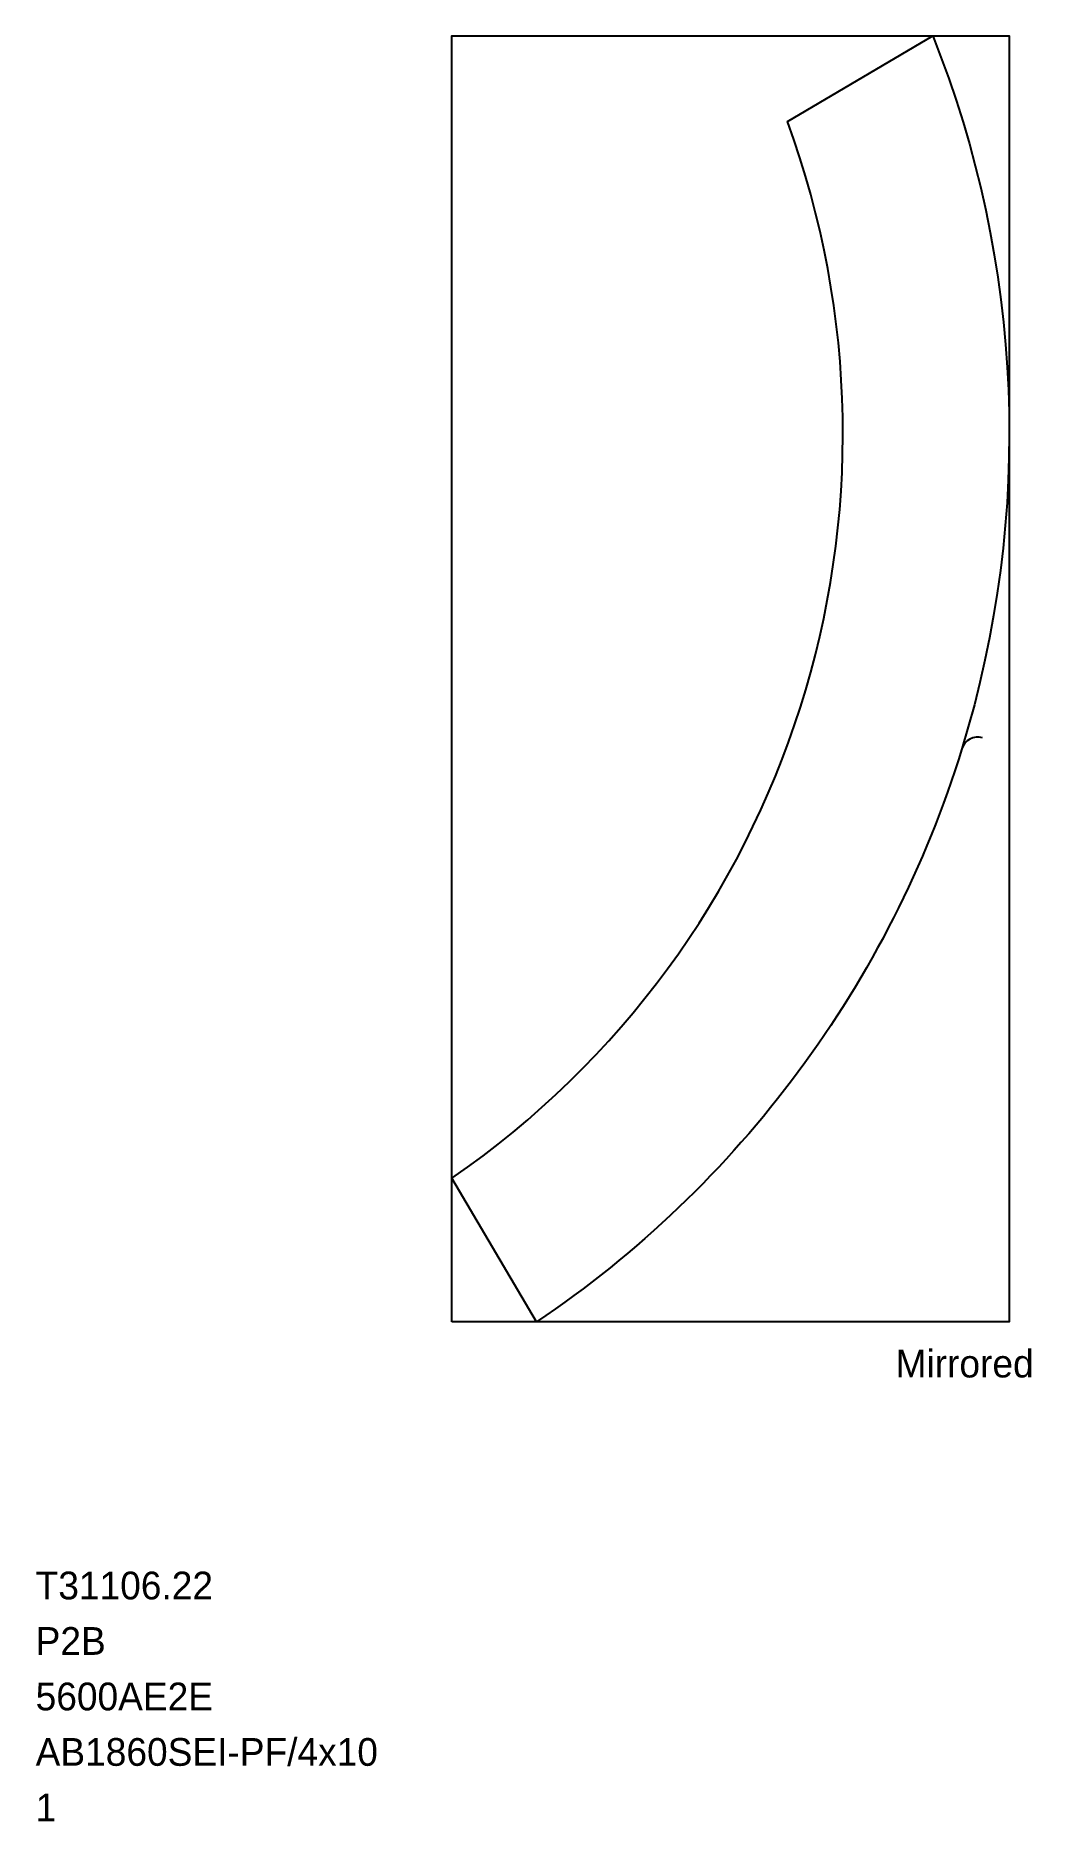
# Model space of a CAD drawing. Header units: metres. Extents: x -7.5 to 10.4, y -9 to 23.2.
import ezdxf

# ---------------------------------------------------------------- set-up
doc = ezdxf.new("R2010")
doc.units = ezdxf.units.M

msp = doc.modelspace()

# ---------------------------------------------------------------- linework, layer by layer
at = {"layer": 'BORDER_Z0P04', "color": 7}
msp.add_lwpolyline([(0, 0), (0, 23.1852), (10.0489, 23.1852), (10.0489, 0)], close=True, dxfattribs=at)
at = {"layer": 'ROUTE_Z0P25LT130RAMP', "color": 3}
msp.add_lwpolyline([(9.568269, 10.529663, 0.414213562), (9.193251, 10.331264, -0.171430476), (1.527557, -0.000033), (0, 2.589353, 0.342202662), (6.048938, 21.63958), (8.668943, 23.1852, -0.171430476), (9.193251, 10.331264)], format="xyb", dxfattribs=at)

# ---------------------------------------------------------------- texts
at = {"layer": 'DESCRIPTION', "color": 1}
msp.add_text('P2B', height=0.5, dxfattribs=at).set_placement((-7.5, -6))
at = {"layer": 'FILENAME', "color": 1}
msp.add_text('5600AE2E', height=0.5, dxfattribs=at).set_placement((-7.5, -7))
at = {"layer": 'ITEMNUMBER', "color": 1}
msp.add_text('T31106.22', height=0.5, dxfattribs=at).set_placement((-7.5, -5))
at = {"layer": 'MATERIALNAME', "color": 1}
msp.add_text('AB1860SEI-PF/4x10', height=0.5, dxfattribs=at).set_placement((-7.5, -8))
at = {"layer": 'Qty', "color": 1}
msp.add_text('1', height=0.5, dxfattribs=at).set_placement((-7.5, -9))
at = {"layer": 'RUNFIELD', "color": 1}
msp.add_text('Mirrored', height=0.5, dxfattribs=at).set_placement((8, -1))

doc.saveas('drawing.dxf')
